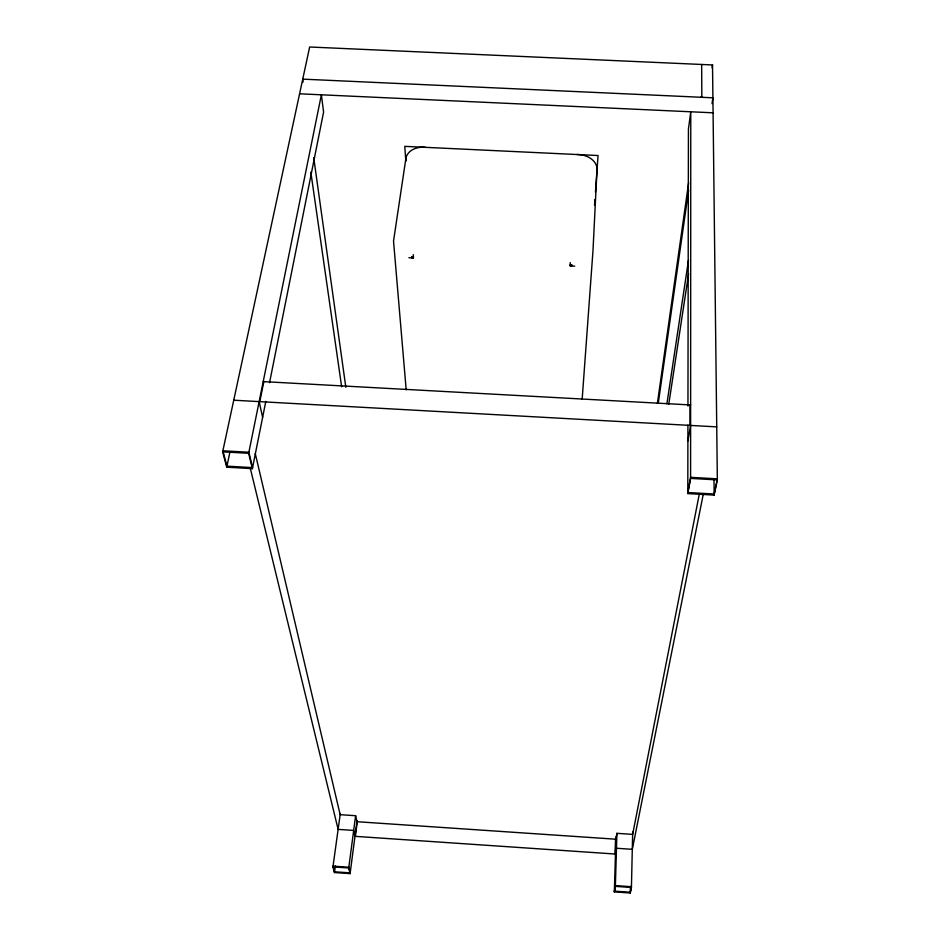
<?xml version="1.0" encoding="UTF-8"?>
<svg xmlns="http://www.w3.org/2000/svg" width="940" height="940" viewBox="0 0 940 940"><rect width="100%" height="100%" fill="white"/><g stroke="black" fill="none" stroke-linecap="round" stroke-linejoin="round"><path stroke-width="1.41" d="M689.972 425.397L689.984 404.917M265.808 401.404L252.378 468.661L226.728 467.192L222.651 451.835L309.648 47L712.52 64.954L717.349 479.917L714.153 495.098L687.798 493.582L690.595 478.401L690.771 111.778L688.433 129.027L687.951 406.033M687.798 493.582L687.916 425.056M615.97 836.835L614.349 891.895L630.258 893L631.422 887.477L632.702 831.747M630.258 893L630.411 886.385M615.077 854.025L615.512 839.185M614.349 891.895L615.371 886.373L616.91 833.322L632.644 834.391L699.231 494.475M594.503 205.308L594.926 199.445M595.443 192.124L598.063 155.523L404.764 146.358L405.81 160.928M582.165 399.241L592.964 250.968L596.935 171.315A19.376 14.594 2.1 0 0 577.054 154.524M570.039 265.773L570.274 262.624M340.327 813.406L332.948 866.891L334.452 872.543L350.091 873.624L348.728 867.984L355.626 815.709L340.151 814.675L255.269 453.574M350.091 873.624L357.059 820.502M355.367 836.353L357.282 821.736M334.452 872.543L335.345 865.975M657.401 403.272L688.62 182.83M658.27 403.319L688.62 190.127M712.097 67.845L712.52 64.954M666.918 403.777L688.491 260.216M712.038 103.612L712.908 97.807L302.739 79.136L303.138 82.05M405.798 159.048L393.531 241.063L406.174 389.736M668.751 404.341L688.597 273.799M616.91 833.322L615.9 839.209L356.906 821.701L355.626 815.709M687.892 441.024L690.618 425.432M269.545 382.686L323.595 112.072L321.386 94.799L248.665 453.303L252.378 468.661M703.214 494.534L632.303 849.337L616.476 848.256L615.465 854.049L354.979 836.33L353.687 830.431L338.13 829.374L250.134 467.591M259.793 401.639L263.834 381.64M226.728 467.192L229.983 451.835M701.839 96.562L700.735 97.255M570.369 266.032L574.74 266.102M299.59 93.8L713.084 112.812M263.212 381.605L690.63 404.952M233.743 400.205L716.738 426.878M222.651 451.835L248.665 453.303M690.595 478.401L717.349 479.917M332.948 866.891L348.728 867.984M615.371 886.373L631.422 887.477M408.888 257.701L413.201 258.065M259.158 401.603L262.624 417.348M310.835 172.126L341.643 386.775M313.713 157.638L345.838 387.327M413.259 254.681L413.529 257.842M713.989 479.341L714.153 495.098M701.651 64.46L701.839 97.313M405.763 161.128A19.341 14.429 10.5 0 1 425.55 147.345M570.38 264.868L570.369 265.808L571.696 265.903L571.99 264.751L570.38 264.868M615.394 885.598L614.372 891.132L630.27 892.236L631.433 886.702L615.394 885.598M690.595 477.32L687.798 492.513L714.141 494.017L717.337 478.836L690.595 477.32M413.201 257.83L411.873 257.795L411.579 256.632L413.177 256.902L413.201 257.83M248.877 452.246L222.874 450.777L226.951 466.146L252.578 467.615L248.877 452.246M348.834 867.221L333.054 866.128L334.546 871.791L350.197 872.872L348.834 867.221"/></g></svg>
